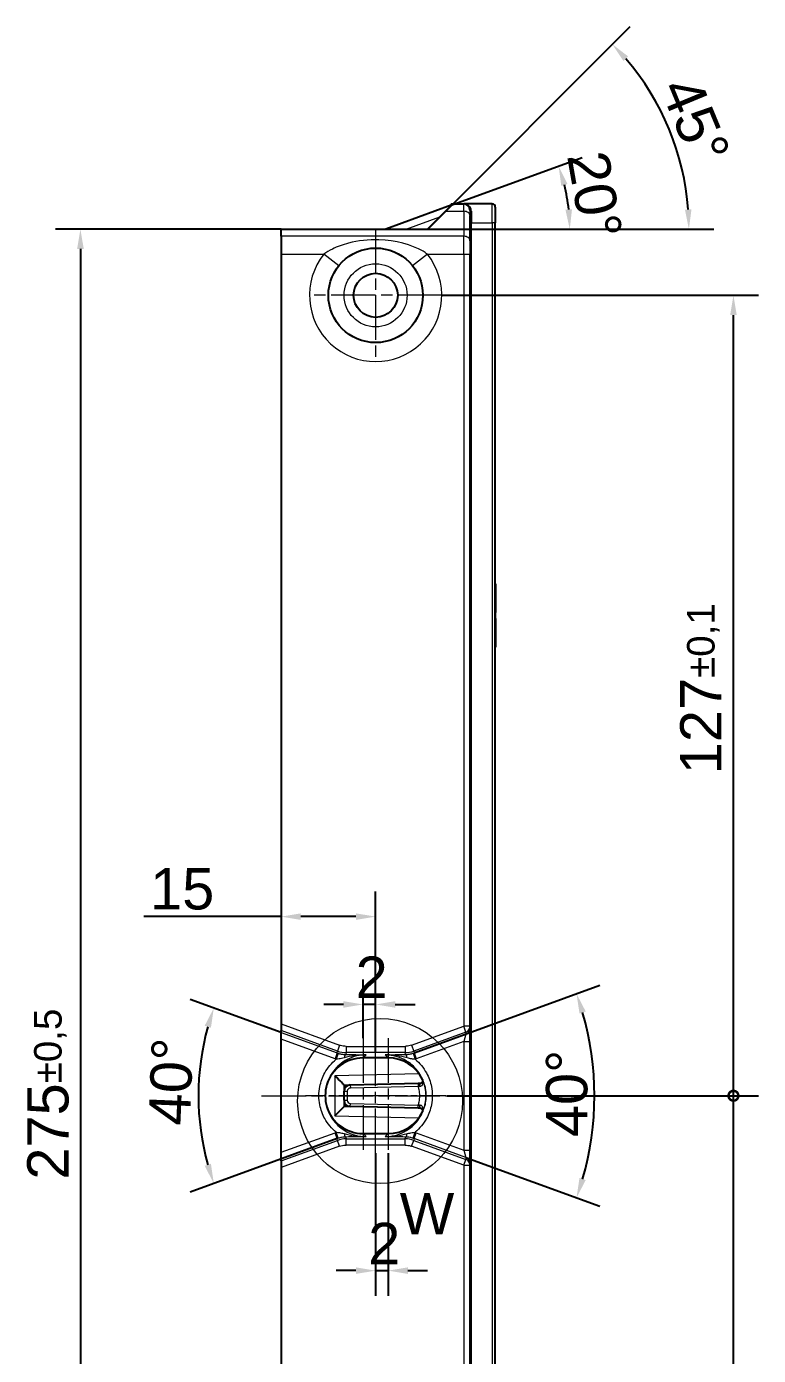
# Model space of a CAD drawing. Header units: millimetres. Extents: x 0 to 1486, y 0 to 1051.
# Drawn here: x 1188.8 to 1304.9, y 232.2 to 443.1 of the extents above; entities that cross this region are included whole.
import ezdxf

# ---------------------------------------------------------------- set-up
doc = ezdxf.new("R2010")
doc.units = ezdxf.units.MM
doc.header["$LTSCALE"] = 1.25
doc.linetypes.add('CHAIN', pattern=[0.3543, 0.2362, -0.0295, 0.0591, -0.0295])
for name, color, linetype, lineweight, true_color in [('Bemaßungen(DIN)', 7, 'Continuous', 5, 0x262659), ('Detailkreislinien(DIN)', 7, 'Continuous', 9, 0x262659), ('Mittellinie(DIN)', 7, 'CHAIN', 15, 0x262659), ('Mittelpunktmarkierung(DIN)', 7, 'Continuous', 9, 0x262659), ('Sichtbare Kanten(DIN)', 7, 'Continuous', 25, 0x262659), ('Sichtbare tangentiale Kanten(DIN)', 7, 'Continuous', 15, 0x1a1a3e)]:
    doc.layers.add(name, color=color, linetype=linetype, lineweight=lineweight, true_color=true_color)
doc.styles.add('Aktuell-DINGroßer Text', font='arial.ttf')
doc.dimstyles.new('STANDARD-DIN', dxfattribs={"dimscale": 1.25, "dimtxt": 5.25, "dimasz": 2.5, "dimexe": 3.175, "dimexo": 0, "dimgap": 0.8, "dimtad": 1, "dimrnd": 1e-08, "dimtxsty": 'Aktuell-DINGroßer Text', "dimcen": 0.09, "dimdle": 10, "dimclrd": 256, "dimclre": 256, "dimclrt": 256, "dimazin": 2, "dimtfac": 0.666667, "dimtmove": 0, "dimatfit": 3, "dimfxl": 1, "dimtolj": 1, "dimlwd": 25, "dimlwe": 25, "dimarcsym": 0})

# ---------------------------------------------------------------- blocks, each defined once
blk = doc.blocks.new('*D31')
at = {"layer": 'Bemaßungen(DIN)', "color": 250, "linetype": 'Continuous', "lineweight": 25, "true_color": 0x3f3f3f, "transparency": 16777216}
for p, q in [((1229.17, 283.48), (1214.75, 288.73)), ((1238.06, 266.65), (1214.75, 258.17))]:
    blk.add_line(p, q, dxfattribs=at)
blk.add_arc((1256.74, 273.45), 40.71, 164.399, 195.601, dxfattribs=at)
at = {"layer": 'Bemaßungen(DIN)', "color": 250, "linetype": 'Continuous', "true_color": 0x3f3f3f, "transparency": 16777216}
for points in [[(1217.03, 284.56), (1218.02, 284.24), (1218.48, 287.37)], [(1218.02, 262.66), (1217.03, 262.34), (1218.48, 259.52)]]:
    blk.add_solid(points, dxfattribs=at)
at = {"layer": 'Defpoints', "color": 0, "linetype": 'Continuous', "transparency": 16777216}
for p in [(1229.17, 283.48), (1256.74, 273.45), (1216.3, 268.72), (1238.06, 266.65)]:
    blk.add_point(p, dxfattribs=at)
at = {"layer": 'Bemaßungen(DIN)', "color": 179, "linetype": 'Continuous', "lineweight": 25, "true_color": 0x262659, "transparency": 16777216, "insert": (1208.09, 268.91), "char_height": 6.562, "attachment_point": 1, "rotation": 87.6035, "style": 'Aktuell-DINGroßer Text'}
blk.add_mtext('\\A1;40°', dxfattribs=at)
blk = doc.blocks.new('*D32')
at = {"layer": 'Bemaßungen(DIN)', "color": 250, "linetype": 'Continuous', "lineweight": 25, "true_color": 0x3f3f3f, "transparency": 16777216}
for p, q in [((1250.27, 280.25), (1279.78, 290.99)), ((1258.51, 263.65), (1279.78, 255.91))]:
    blk.add_line(p, q, dxfattribs=at)
blk.add_arc((1231.59, 273.45), 47.32, 343.7849, 16.2151, dxfattribs=at)
at = {"layer": 'Bemaßungen(DIN)', "color": 250, "linetype": 'Continuous', "true_color": 0x3f3f3f, "transparency": 16777216}
for points in [[(1276.53, 286.5), (1277.52, 286.82), (1276.06, 289.63)], [(1277.52, 260.07), (1276.53, 260.4), (1276.06, 257.27)]]:
    blk.add_solid(points, dxfattribs=at)
at = {"layer": 'Defpoints', "color": 0, "linetype": 'Continuous', "transparency": 16777216}
for p in [(1250.27, 280.25), (1231.59, 273.45), (1278.59, 267.96), (1258.51, 263.65)]:
    blk.add_point(p, dxfattribs=at)
at = {"layer": 'Bemaßungen(DIN)', "color": 179, "linetype": 'Continuous', "lineweight": 25, "true_color": 0x262659, "transparency": 16777216, "insert": (1271.21, 266.88), "char_height": 6.562, "attachment_point": 1, "rotation": 90, "style": 'Aktuell-DINGroßer Text'}
blk.add_mtext('\\A1;40°', dxfattribs=at)
blk = doc.blocks.new('_DotSmall')
at = {"color": 0, "linetype": 'ByBlock', "const_width": 0.5}
blk.add_lwpolyline([(-0.0625, 0, 1), (0.0625, 0, 1)], format="xyb", close=True, dxfattribs=at)
blk = doc.blocks.new('*D38')
at = {"layer": 'Bemaßungen(DIN)', "color": 250, "linetype": 'Continuous', "lineweight": 25, "true_color": 0x3f3f3f, "transparency": 16777216}
for p, q in [((1255.54, 273.45), (1304.94, 273.45)), ((1300.97, 149.57), (1300.97, 273.45)), ((1252.29, 146.45), (1304.94, 146.45))]:
    blk.add_line(p, q, dxfattribs=at)
at = {"layer": 'Bemaßungen(DIN)', "color": 250, "linetype": 'Continuous', "true_color": 0x3f3f3f, "transparency": 16777216}
blk.add_solid([(1300.45, 149.57), (1301.49, 149.57), (1300.97, 146.45)], dxfattribs=at)
at = {"layer": 'Defpoints', "color": 0, "linetype": 'Continuous', "transparency": 16777216}
for p in [(1255.54, 273.45), (1300.97, 273.45), (1252.29, 146.45)]:
    blk.add_point(p, dxfattribs=at)
at = {"layer": 'Bemaßungen(DIN)', "color": 250, "linetype": 'Continuous', "lineweight": 25, "true_color": 0x3f3f3f, "transparency": 16777216, "xscale": 3.125, "yscale": 3.125, "zscale": 3.125, "rotation": 90}
blk.add_blockref('_DotSmall', (1300.97, 273.45), dxfattribs=at)
at = {"layer": 'Bemaßungen(DIN)', "color": 179, "linetype": 'Continuous', "lineweight": 25, "true_color": 0x262659, "transparency": 16777216, "insert": (1292.51, 197.42), "char_height": 6.5625, "attachment_point": 1, "rotation": 90, "style": 'Aktuell-DINGroßer Text'}
blk.add_mtext('\\A1;127{\\H4.375;±0,1}', dxfattribs=at)
blk = doc.blocks.new('*D40')
at = {"layer": 'Bemaßungen(DIN)', "color": 250, "linetype": 'Continuous', "lineweight": 25, "true_color": 0x3f3f3f, "transparency": 16777216}
for p, q in [((1254.79, 400.45), (1304.94, 400.45)), ((1300.97, 273.45), (1300.97, 397.32)), ((1255.54, 273.45), (1304.94, 273.45))]:
    blk.add_line(p, q, dxfattribs=at)
at = {"layer": 'Bemaßungen(DIN)', "color": 250, "linetype": 'Continuous', "true_color": 0x3f3f3f, "transparency": 16777216}
blk.add_solid([(1300.45, 397.32), (1301.49, 397.32), (1300.97, 400.45)], dxfattribs=at)
at = {"layer": 'Defpoints', "color": 0, "linetype": 'Continuous', "transparency": 16777216}
for p in [(1254.79, 400.45), (1300.97, 400.45), (1255.54, 273.45)]:
    blk.add_point(p, dxfattribs=at)
at = {"layer": 'Bemaßungen(DIN)', "color": 250, "linetype": 'Continuous', "lineweight": 25, "true_color": 0x3f3f3f, "transparency": 16777216, "xscale": 3.125, "yscale": 3.125, "zscale": 3.125, "rotation": 270}
blk.add_blockref('_DotSmall', (1300.97, 273.45), dxfattribs=at)
at = {"layer": 'Bemaßungen(DIN)', "color": 179, "linetype": 'Continuous', "lineweight": 25, "true_color": 0x262659, "transparency": 16777216, "insert": (1292.51, 324.45), "char_height": 6.5625, "attachment_point": 1, "rotation": 90, "style": 'Aktuell-DINGroßer Text'}
blk.add_mtext('\\A1;127{\\H4.375;±0,1}', dxfattribs=at)
blk = doc.blocks.new('*D42')
at = {"layer": 'Bemaßungen(DIN)', "color": 250, "linetype": 'Continuous', "lineweight": 25, "true_color": 0x3f3f3f, "transparency": 16777216}
for p, q in [((1244.17, 281.29), (1244.17, 305.84)), ((1229.17, 301.87), (1207.36, 301.87)), ((1241.04, 301.87), (1232.29, 301.87))]:
    blk.add_line(p, q, dxfattribs=at)
at = {"layer": 'Bemaßungen(DIN)', "color": 250, "linetype": 'Continuous', "true_color": 0x3f3f3f, "transparency": 16777216}
for points in [[(1232.29, 302.39), (1232.29, 301.35), (1229.17, 301.87)], [(1241.04, 302.39), (1241.04, 301.35), (1244.17, 301.87)]]:
    blk.add_solid(points, dxfattribs=at)
at = {"layer": 'Defpoints', "color": 0, "linetype": 'Continuous', "transparency": 16777216}
for p in [(1229.17, 301.87), (1229.17, 297.06), (1244.17, 281.29)]:
    blk.add_point(p, dxfattribs=at)
at = {"layer": 'Bemaßungen(DIN)', "color": 179, "linetype": 'Continuous', "lineweight": 25, "true_color": 0x262659, "transparency": 16777216, "insert": (1208.36, 309.57), "char_height": 6.562, "attachment_point": 1, "style": 'Aktuell-DINGroßer Text'}
blk.add_mtext('\\A1;15', dxfattribs=at)
blk = doc.blocks.new('*D43')
at = {"layer": 'Bemaßungen(DIN)', "color": 250, "linetype": 'Continuous', "lineweight": 25, "true_color": 0x3f3f3f, "transparency": 16777216}
for p, q in [((1242.17, 282.57), (1242.17, 291.91)), ((1244.17, 280.29), (1244.17, 291.91)), ((1239.04, 287.94), (1235.92, 287.94)), ((1244.17, 287.94), (1242.17, 287.94)), ((1247.29, 287.94), (1250.42, 287.94))]:
    blk.add_line(p, q, dxfattribs=at)
at = {"layer": 'Bemaßungen(DIN)', "color": 250, "linetype": 'Continuous', "true_color": 0x3f3f3f, "transparency": 16777216}
for points in [[(1239.04, 288.46), (1239.04, 287.42), (1242.17, 287.94)], [(1247.29, 288.46), (1247.29, 287.42), (1244.17, 287.94)]]:
    blk.add_solid(points, dxfattribs=at)
at = {"layer": 'Defpoints', "color": 0, "linetype": 'Continuous', "transparency": 16777216}
for p in [(1242.17, 287.94), (1242.17, 282.57), (1244.17, 280.29)]:
    blk.add_point(p, dxfattribs=at)
at = {"layer": 'Bemaßungen(DIN)', "color": 179, "linetype": 'Continuous', "lineweight": 25, "true_color": 0x262659, "transparency": 16777216, "insert": (1240.99, 295.53), "char_height": 6.562, "attachment_point": 1, "style": 'Aktuell-DINGroßer Text'}
blk.add_mtext('\\A1;2', dxfattribs=at)
blk = doc.blocks.new('*D44')
at = {"layer": 'Bemaßungen(DIN)', "color": 250, "linetype": 'Continuous', "lineweight": 25, "true_color": 0x3f3f3f, "transparency": 16777216}
for p, q in [((1244.17, 264.32), (1244.17, 241.73)), ((1246.17, 264.32), (1246.17, 241.73)), ((1241.04, 245.7), (1237.92, 245.7)), ((1244.17, 245.7), (1246.17, 245.7)), ((1249.29, 245.7), (1252.42, 245.7))]:
    blk.add_line(p, q, dxfattribs=at)
at = {"layer": 'Bemaßungen(DIN)', "color": 250, "linetype": 'Continuous', "true_color": 0x3f3f3f, "transparency": 16777216}
for points in [[(1241.04, 246.22), (1241.04, 245.18), (1244.17, 245.7)], [(1249.29, 246.22), (1249.29, 245.18), (1246.17, 245.7)]]:
    blk.add_solid(points, dxfattribs=at)
at = {"layer": 'Defpoints', "color": 0, "linetype": 'Continuous', "transparency": 16777216}
for p in [(1244.17, 264.32), (1246.17, 264.32), (1246.17, 245.7)]:
    blk.add_point(p, dxfattribs=at)
at = {"layer": 'Bemaßungen(DIN)', "color": 179, "linetype": 'Continuous', "lineweight": 25, "true_color": 0x262659, "transparency": 16777216, "insert": (1242.99, 253.29), "char_height": 6.562, "attachment_point": 1, "style": 'Aktuell-DINGroßer Text'}
blk.add_mtext('\\A1;2', dxfattribs=at)
blk = doc.blocks.new('*D46')
at = {"layer": 'Bemaßungen(DIN)', "color": 250, "linetype": 'Continuous', "lineweight": 25, "true_color": 0x3f3f3f, "transparency": 16777216}
for p, q in [((1229.17, 410.95), (1193.34, 410.95)), ((1197.3, 407.82), (1197.3, 139.07)), ((1229.17, 135.95), (1193.34, 135.95))]:
    blk.add_line(p, q, dxfattribs=at)
at = {"layer": 'Bemaßungen(DIN)', "color": 250, "linetype": 'Continuous', "true_color": 0x3f3f3f, "transparency": 16777216}
for points in [[(1196.78, 407.82), (1197.83, 407.82), (1197.3, 410.95)], [(1196.78, 139.07), (1197.83, 139.07), (1197.3, 135.95)]]:
    blk.add_solid(points, dxfattribs=at)
at = {"layer": 'Defpoints', "color": 0, "linetype": 'Continuous', "transparency": 16777216}
for p in [(1229.17, 410.95), (1197.3, 135.95), (1229.17, 135.95)]:
    blk.add_point(p, dxfattribs=at)
at = {"layer": 'Bemaßungen(DIN)', "color": 179, "linetype": 'Continuous', "lineweight": 25, "true_color": 0x262659, "transparency": 16777216, "insert": (1188.85, 260.13), "char_height": 6.5625, "attachment_point": 1, "rotation": 90, "style": 'Aktuell-DINGroßer Text'}
blk.add_mtext('\\A1;275{\\H4.375;±0,5}', dxfattribs=at)
blk = doc.blocks.new('*D57')
at = {"layer": 'Bemaßungen(DIN)', "color": 250, "linetype": 'Continuous', "lineweight": 25, "true_color": 0x3f3f3f, "transparency": 16777216}
for p, q in [((1256.17, 414.74), (1276.95, 422.3)), ((1245.77, 410.95), (1278.96, 410.95))]:
    blk.add_line(p, q, dxfattribs=at)
blk.add_arc((1245.76, 410.95), 29.23, 6.1294, 13.8706, dxfattribs=at)
at = {"layer": 'Bemaßungen(DIN)', "color": 250, "linetype": 'Continuous', "true_color": 0x3f3f3f, "transparency": 16777216}
for points in [[(1273.64, 417.8), (1274.63, 418.11), (1273.22, 420.94)], [(1275.34, 414.1), (1274.3, 414.04), (1274.99, 410.95)]]:
    blk.add_solid(points, dxfattribs=at)
at = {"layer": 'Defpoints', "color": 0, "linetype": 'Continuous', "transparency": 16777216}
for p in [(1256.17, 414.74), (1274.79, 414.34), (1245.76, 410.95), (1245.77, 410.95)]:
    blk.add_point(p, dxfattribs=at)
at = {"layer": 'Bemaßungen(DIN)', "color": 179, "linetype": 'Continuous', "lineweight": 25, "true_color": 0x262659, "transparency": 16777216, "insert": (1281, 423.76), "char_height": 6.562, "attachment_point": 1, "rotation": 280, "style": 'Aktuell-DINGroßer Text'}
blk.add_mtext('\\A1;20°', dxfattribs=at)
blk = doc.blocks.new('*D58')
at = {"layer": 'Bemaßungen(DIN)', "color": 250, "linetype": 'Continuous', "lineweight": 25, "true_color": 0x3f3f3f, "transparency": 16777216}
for p, q in [((1252.43, 410.96), (1284.56, 443.09)), ((1252.43, 410.95), (1297.87, 410.95))]:
    blk.add_line(p, q, dxfattribs=at)
blk.add_arc((1252.42, 410.95), 41.49, 4.3168, 40.6832, dxfattribs=at)
at = {"layer": 'Bemaßungen(DIN)', "color": 250, "linetype": 'Continuous', "true_color": 0x3f3f3f, "transparency": 16777216}
for points in [[(1283.5, 437.64), (1284.26, 438.35), (1281.75, 440.28)], [(1294.31, 414.09), (1293.27, 414.05), (1293.9, 410.95)]]:
    blk.add_solid(points, dxfattribs=at)
at = {"layer": 'Defpoints', "color": 0, "linetype": 'Continuous', "transparency": 16777216}
for p in [(1292.49, 421.69), (1252.42, 410.95), (1252.43, 410.96), (1252.43, 410.95)]:
    blk.add_point(p, dxfattribs=at)
at = {"layer": 'Bemaßungen(DIN)', "color": 179, "linetype": 'Continuous', "lineweight": 25, "true_color": 0x262659, "transparency": 16777216, "insert": (1295.32, 435.83), "char_height": 6.562, "attachment_point": 1, "rotation": 292.5, "style": 'Aktuell-DINGroßer Text'}
blk.add_mtext('\\A1;45°', dxfattribs=at)
blk = doc.blocks.new('2DDetail3')
at = {"layer": 'Detailkreislinien(DIN)'}
blk.add_circle((995.9, 218.09), 10.47, dxfattribs=at)
at = {"layer": 'Detailkreislinien(DIN)', "insert": (998.4, 201.15), "char_height": 5.25, "attachment_point": 7, "style": 'Aktuell-DINGroßer Text'}
blk.add_mtext('W', dxfattribs=at)

msp = doc.modelspace()

# ---------------------------------------------------------------- linework, layer by layer
at = {"layer": 'Mittellinie(DIN)', "ltscale": 23.990969}
for p, q in [((1244.1666, 264.3239), (1244.1666, 282.5739)), ((1226.0416, 273.4489), (1255.5416, 273.4489))]:
    msp.add_line(p, q, dxfattribs=at)
at = {"layer": 'Mittelpunktmarkierung(DIN)', "linetype": 'CHAIN', "ltscale": 23.990969}
for p, q in [((1244.1666, 411.0739), (1244.1666, 389.8239)), ((1254.7916, 400.4489), (1233.5416, 400.4489)), ((1242.1666, 282.5739), (1242.1666, 264.3239)), ((1246.1666, 282.5739), (1246.1666, 264.3239))]:
    msp.add_line(p, q, dxfattribs=at)
at = {"layer": 'Mittelpunktmarkierung(DIN)', "linetype": 'CHAIN', "ltscale": 13.667751}
for p, q in [((1248.4166, 273.4489), (1233.0416, 273.4489)), ((1255.2916, 273.4489), (1239.9166, 273.4489))]:
    msp.add_line(p, q, dxfattribs=at)
at = {"layer": 'Sichtbare Kanten(DIN)'}
for p, q in [((1256.1666, 414.736), (1245.7614, 410.9489)), ((1252.4166, 410.9489), (1255.245, 413.7773)), ((1256.1666, 414.6989), (1255.245, 413.7773)), ((1256.1666, 414.9489), (1258.1666, 414.9489)), ((1256.1666, 414.9489), (1256.1666, 414.6989)), ((1262.6666, 414.9489), (1258.1666, 414.9489)), ((1259.1666, 413.9489), (1259.1666, 413.0702)), ((1263.1666, 414.4489), (1263.1666, 411.9489)), ((1259.1666, 409.1133), (1259.1666, 413.0702)), ((1263.1666, 134.9489), (1263.1666, 411.9489)), ((1229.1666, 410.9489), (1252.4166, 410.9489)), ((1229.1666, 409.8204), (1229.1666, 410.9489)), ((1229.1666, 409.8204), (1229.1666, 406.992)), ((1259.1666, 409.1133), (1259.1666, 406.992)), ((1229.1666, 406.992), (1229.1666, 284.8481)), ((1259.1666, 284.4842), (1259.1666, 406.992)), ((1263.1666, 354.6489), (1263.1716, 354.6489)), ((1263.1716, 354.6489), (1263.1716, 350.1388)), ((1263.1716, 350.1388), (1263.1666, 350.1388)), ((1263.1716, 350.1489), (1263.1766, 350.1489)), ((1263.1766, 349.1489), (1263.1766, 350.1489)), ((1263.1666, 349.159), (1263.1716, 349.159)), ((1263.1716, 349.159), (1263.1716, 344.6489)), ((1263.1716, 349.1489), (1263.1766, 349.1489)), ((1263.1666, 344.6489), (1263.1716, 344.6489)), ((1229.1666, 284.8481), (1229.1666, 283.7846)), ((1229.1666, 283.4847), (1229.1666, 283.7846)), ((1229.1666, 282.4212), (1229.1666, 283.4847)), ((1259.1666, 284.1843), (1259.1666, 284.4842)), ((1259.1666, 282.0572), (1259.1666, 284.1843)), ((1229.1666, 264.4765), (1229.1666, 282.4212)), ((1259.1666, 264.8405), (1259.1666, 282.0572)), ((1246.1666, 279.4489), (1242.1666, 279.4489)), ((1239.1666, 275.1466), (1240.1421, 275.1705)), ((1239.1666, 275.1471), (1239.1666, 275.1466)), ((1239.1666, 275.1466), (1239.1666, 274.1708)), ((1239.1666, 272.727), (1239.1666, 274.1708)), ((1240.1421, 275.1705), (1250.9302, 275.4341)), ((1250.9302, 275.4341), (1251.2394, 275.4417)), ((1239.1666, 272.727), (1239.1666, 271.7511)), ((1239.1666, 271.7511), (1239.1666, 271.7506)), ((1240.1421, 271.7273), (1239.1666, 271.7511)), ((1250.9302, 271.4636), (1240.1421, 271.7273)), ((1251.2394, 271.456), (1250.9302, 271.4636)), ((1242.1666, 267.4489), (1246.1666, 267.4489)), ((1229.1666, 263.413), (1229.1666, 264.4765)), ((1259.1666, 262.7134), (1259.1666, 264.8405)), ((1229.1666, 263.1131), (1229.1666, 263.413)), ((1229.1666, 263.1131), (1229.1666, 262.0496)), ((1229.1666, 262.0496), (1229.1666, 139.9057)), ((1259.1666, 262.4135), (1259.1666, 262.7134)), ((1259.1666, 139.9057), (1259.1666, 262.4135))]:
    msp.add_line(p, q, dxfattribs=at)
for radius in [7.5, 3.5]:
    msp.add_circle((1244.1666, 400.4489), radius, dxfattribs=at)
for centre, radius, start, end in [((1258.1666, 413.9489), 1, 0, 90), ((1262.6666, 414.4489), 0.5, 0, 90), ((1242.1666, 273.4489), 6, 90, 162.765892), ((1246.1666, 273.4489), 6, 25.29422, 90), ((1242.1666, 273.4489), 6, 162.765892, 197.234108), ((1240.1666, 274.1708), 1, 91.4, 180), ((1240.1666, 272.727), 1, 180, 268.6), ((1242.1666, 273.4489), 6, 197.234108, 270), ((1246.1666, 273.4489), 6, 270, 334.70578)]:
    msp.add_arc(centre, radius, start, end, dxfattribs=at)
for centre, major_axis, start_param, end_param in [((1237.6666, 276.6104), (-1.4999, 1.4637), 3.15436284, 4.69897923), ((1237.6666, 270.2873), (1.4999, 1.4637), 4.72579873, 6.27041512)]:
    msp.add_ellipse(centre, major_axis=major_axis, ratio=0.01308681, start_param=start_param, end_param=end_param, dxfattribs=at)
for points, knots in [([(1251.2394, 275.4417), (1251.2656, 275.4423), (1251.2914, 275.4455), (1251.3557, 275.4598), (1251.3926, 275.4743), (1251.4678, 275.5165), (1251.5034, 275.5466), (1251.5439, 275.5934), (1251.5548, 275.6078), (1251.5641, 275.6221)], [-0.229242029, -0.229242029, -0.229242029, -0.229242029, -0.211233889, -0.211233889, -0.182420864, -0.182420864, -0.144963932, -0.144963932, -0.129209049, -0.129209049, -0.129209049, -0.129209049]), ([(1251.5913, 276.0125), (1251.6196, 275.9526), (1251.6327, 275.8855), (1251.6254, 275.7532), (1251.6049, 275.6881), (1251.5683, 275.6286), (1251.5664, 275.6256), (1251.5644, 275.6226)], [0, 0, 0, 0, 0.49695745, 0.49695745, 0.99391491, 0.99391491, 1.02081466, 1.02081466, 1.02081466, 1.02081466]), ([(1251.5644, 271.2752), (1251.5644, 271.2752), (1251.5644, 271.2752), (1251.5644, 271.2752), (1251.5429, 271.308), (1251.5157, 271.3391), (1251.4576, 271.3864), (1251.4297, 271.4042), (1251.3696, 271.4323), (1251.3377, 271.4428), (1251.2831, 271.4532), (1251.2614, 271.4555), (1251.2394, 271.456)], [-0.100032044, -0.100032044, -0.100032044, -0.100032044, -0.100031662, -0.100031662, -0.100031662, -0.064956345, -0.064956345, -0.039267689, -0.039267689, -0.015102957, -0.015102957, 0, 0, 0, 0]), ([(1251.5644, 271.2752), (1251.5664, 271.2722), (1251.5683, 271.2691), (1251.6049, 271.2097), (1251.6254, 271.1445), (1251.6327, 271.0122), (1251.6196, 270.9452), (1251.5913, 270.8853)], [0.96701516, 0.96701516, 0.96701516, 0.96701516, 0.99391491, 0.99391491, 1.49087236, 1.49087236, 1.98782982, 1.98782982, 1.98782982, 1.98782982])]:
    msp.add_open_spline(points, degree=3, knots=knots, dxfattribs=at)
at = {"layer": 'Sichtbare tangentiale Kanten(DIN)'}
for p, q in [((1255.245, 413.7773), (1258.1666, 413.7773)), ((1258.1666, 413.7773), (1258.1666, 414.9489)), ((1258.1666, 413.7773), (1258.1666, 409.8204)), ((1259.3666, 413.8239), (1259.3666, 411.9489)), ((1262.6666, 411.9489), (1262.6666, 414.9489)), ((1249.012, 410.9489), (1254.3648, 412.8971)), ((1259.1666, 411.9489), (1259.3666, 411.9489)), ((1259.3666, 411.9489), (1262.6666, 411.9489)), ((1259.3666, 134.9489), (1259.3666, 411.9489)), ((1262.6666, 411.9489), (1262.6666, 134.9489)), ((1263.1666, 411.9489), (1262.6666, 411.9489)), ((1258.1666, 409.8204), (1229.1666, 409.8204)), ((1258.1666, 406.992), (1258.1666, 409.8204)), ((1229.1666, 406.992), (1235.9545, 406.992)), ((1238.3008, 405.1225), (1235.9545, 406.992)), ((1252.3786, 406.992), (1250.0323, 405.1225)), ((1252.3786, 406.992), (1258.1666, 406.992)), ((1258.1666, 406.992), (1259.1666, 406.992)), ((1258.1666, 406.992), (1258.1666, 284.4842)), ((1229.1666, 284.8481), (1238.4524, 281.4684)), ((1238.1106, 280.5293), (1229.1666, 283.7846)), ((1229.1666, 283.4847), (1238.0609, 280.2475)), ((1249.8807, 281.4684), (1258.1666, 284.4842)), ((1258.5084, 283.5451), (1250.2226, 280.5293)), ((1250.2722, 280.2475), (1258.5084, 283.2452)), ((1259.1666, 284.4842), (1258.1666, 284.4842)), ((1258.5084, 283.5451), (1258.1666, 284.4842)), ((1258.5084, 283.2452), (1258.1666, 282.0572)), ((1258.5084, 283.5451), (1258.5084, 283.2452)), ((1237.7191, 279.3083), (1229.1666, 282.4212)), ((1238.0609, 280.2475), (1238.1106, 280.5293)), ((1238.4524, 281.4684), (1238.1106, 280.5293)), ((1239.4778, 281.2876), (1248.8553, 281.2876)), ((1239.4778, 281.2876), (1239.4778, 280.2882)), ((1248.8553, 281.2876), (1248.8553, 280.2882)), ((1249.8807, 281.4684), (1250.2226, 280.5293)), ((1250.2226, 280.5293), (1250.2722, 280.2475)), ((1258.1666, 282.0572), (1250.6141, 279.3083)), ((1258.1666, 282.0572), (1258.1666, 264.8405)), ((1258.1666, 282.0572), (1259.1666, 282.0572)), ((1238.0609, 280.2475), (1237.7191, 279.3083)), ((1238.2142, 280.1952), (1237.9107, 279.243)), ((1239.4778, 280.2882), (1239.4262, 279.9955)), ((1248.8553, 280.2882), (1239.4778, 280.2882)), ((1242.6567, 279.939), (1242.1666, 279.4489)), ((1246.1666, 279.4489), (1245.6765, 279.939)), ((1248.9069, 279.9956), (1248.8553, 280.2882)), ((1250.1184, 280.195), (1250.4217, 279.2427)), ((1250.2722, 280.2475), (1250.6141, 279.3083)), ((1251.0488, 276.9365), (1237.7058, 276.6104)), ((1237.7058, 276.6104), (1237.7058, 270.2873)), ((1239.1666, 274.1708), (1239.6666, 274.1708)), ((1239.6666, 274.1708), (1239.6666, 272.727)), ((1240.1421, 275.1705), (1240.1543, 274.6706)), ((1250.9424, 274.9343), (1240.1543, 274.6706)), ((1250.9302, 275.4341), (1250.9424, 274.9343)), ((1239.1666, 272.727), (1239.6666, 272.727)), ((1240.1421, 271.7273), (1240.1543, 272.2271)), ((1240.1543, 272.2271), (1250.9424, 271.9635)), ((1237.7058, 270.2873), (1251.0488, 269.9612)), ((1250.9302, 271.4636), (1250.9424, 271.9635)), ((1229.1666, 264.4765), (1237.7191, 267.5894)), ((1238.0609, 266.6503), (1229.1666, 263.413)), ((1229.1666, 263.1131), (1238.1106, 266.3685)), ((1238.0609, 266.6503), (1237.7191, 267.5894)), ((1238.2142, 266.7026), (1237.9107, 267.6548)), ((1238.1106, 266.3685), (1238.0609, 266.6503)), ((1238.4524, 265.4293), (1238.1106, 266.3685)), ((1239.4262, 266.9022), (1239.4778, 266.6095)), ((1239.4778, 265.6102), (1239.4778, 266.6095)), ((1239.4778, 266.6095), (1248.8553, 266.6095)), ((1242.1666, 267.4489), (1242.6567, 266.9588)), ((1246.1666, 267.4489), (1245.6765, 266.9588)), ((1248.8553, 266.6095), (1248.9069, 266.9022)), ((1248.8553, 265.6102), (1248.8553, 266.6095)), ((1249.8807, 265.4293), (1250.2226, 266.3685)), ((1250.1184, 266.7028), (1250.4217, 267.655)), ((1250.2722, 266.6503), (1250.2226, 266.3685)), ((1250.2226, 266.3685), (1258.5084, 263.3527)), ((1250.2722, 266.6503), (1250.6141, 267.5894)), ((1258.5084, 263.6526), (1250.2722, 266.6503)), ((1250.6141, 267.5894), (1258.1666, 264.8405)), ((1238.4524, 265.4293), (1229.1666, 262.0496)), ((1248.8553, 265.6102), (1239.4778, 265.6102)), ((1258.1666, 262.4135), (1249.8807, 265.4293)), ((1258.1666, 264.8405), (1259.1666, 264.8405)), ((1258.1666, 264.8405), (1258.5084, 263.6526)), ((1258.5084, 263.6526), (1258.5084, 263.3527)), ((1258.1666, 262.4135), (1258.5084, 263.3527)), ((1258.1666, 262.4135), (1258.1666, 139.9057)), ((1258.1666, 262.4135), (1259.1666, 262.4135))]:
    msp.add_line(p, q, dxfattribs=at)
msp.add_circle((1244.1666, 400.4489), 5, dxfattribs=at)
for centre, radius, start, end in [((1244.1666, 400.4489), 10.5, 141.452976, 38.547024), ((1240.1666, 274.1708), 0.5, 91.4, 180), ((1240.1666, 272.727), 0.5, 180, 268.6)]:
    msp.add_arc(centre, radius, start, end, dxfattribs=at)
for centre, major_axis, ratio, start_param, end_param in [((1258.1666, 413.0702), (1, 0), 0.70710678, 0, 1.57079633), ((1259.3666, 413.9489), (-0.2, 0), 0.625, 0, 1.57079633), ((1258.1666, 409.1133), (1, 0), 0.70710678, 0, 1.57079633), ((1258.1666, 284.4842), (1, 0), 0.99931021, 5.06123312, 6.28318531), ((1258.1666, 284.1843), (1, 0), 0.99931021, 5.06123312, 6.28318531), ((1239.4785, 284.2894), (-0.6948, -3.9405), 0.99968576, 6.10875979, 6.45761082), ((1248.8547, 284.2894), (0.6948, -3.9405), 0.99968576, 6.10875979, 6.45761082), ((1239.4292, 284.01), (-0.8688, -4.9271), 0.9993719, 6.10875979, 6.14924874), ((1239.4292, 284.01), (-0.6952, -3.9429), 0.99905825, 6.10875979, 6.14924874), ((1239.4262, 278.9961), (0.0113, 0.9999), 0.30903758, 0.036704, 1.09349298), ((1248.9069, 278.9962), (-0.0113, 0.9999), 0.30869269, 5.18933497, 6.24648563), ((1248.9039, 284.01), (0.6952, -3.9429), 0.99905825, 0.13377792, 0.17442551), ((1248.9039, 284.01), (0.8688, -4.9271), 0.9993719, 0.13377792, 0.17442551), ((1251.2517, 274.9418), (-0.0122, 0.4999), 0.19249261, 0, 1.62181787), ((1251.9828, 275.3488), (-0.4177, 0.2748), 0.65686063, 0.00395204, 1.08634946), ((1251.2517, 271.9559), (-0.0122, -0.4999), 0.19249261, 4.66136744, 6.28318531), ((1251.9828, 271.5489), (-0.4177, -0.2748), 0.65686063, 5.19683585, 6.27923327), ((1239.4292, 262.8877), (-0.8688, 4.9271), 0.9993719, 0.13393657, 0.17442551), ((1239.4292, 262.8877), (-0.6952, 3.9429), 0.99905825, 0.13393657, 0.17442551), ((1239.4785, 262.6083), (-0.6948, 3.9405), 0.99968576, 6.10875979, 6.45761082), ((1239.4262, 267.9016), (0.0113, -0.9999), 0.30903758, 5.18969233, 6.24648131), ((1248.8547, 262.6083), (0.6948, 3.9405), 0.99968576, 6.10875979, 6.45761082), ((1248.9069, 267.9016), (-0.0113, -0.9999), 0.30869269, 0.03669968, 1.09385034), ((1248.9039, 262.8877), (0.6952, 3.9429), 0.99905825, 6.10875979, 6.14940739), ((1248.9039, 262.8877), (0.8688, 4.9271), 0.9993719, 6.10875979, 6.14940739), ((1258.1666, 262.7134), (1, 0), 0.99931021, 0, 1.22195219), ((1258.1666, 262.4135), (1, 0), 0.99931021, 0, 1.22195219)]:
    msp.add_ellipse(centre, major_axis=major_axis, ratio=ratio, start_param=start_param, end_param=end_param, dxfattribs=at)
for points, knots in [([(1259.3666, 413.8239), (1259.3666, 413.9409), (1259.3471, 414.0515), (1259.2622, 414.3124), (1259.178, 414.4463), (1258.9482, 414.6975), (1258.7941, 414.7972), (1258.4806, 414.9202), (1258.3227, 414.9489), (1258.1666, 414.9489)], [-0.312131959, -0.312131959, -0.312131959, -0.312131959, -0.264158603, -0.264158603, -0.187401234, -0.187401234, -0.088918247, -0.088918247, 0.000766415, 0.000766415, 0.000766415, 0.000766415]), ([(1252.3786, 406.992), (1252.1623, 407.1471), (1251.932, 407.2964), (1249.8503, 408.5184), (1247.341, 409.1701), (1243.0316, 409.2928), (1241.3654, 409.1106), (1238.9407, 408.4898), (1238.078, 408.1769), (1236.8079, 407.549), (1236.3565, 407.2803), (1235.9545, 406.992)], [-1.89518461, -1.89518461, -1.89518461, -1.89518461, -1.79106717, -1.79106717, -0.99847738, -0.99847738, -0.50310876, -0.50310876, -0.19350337, -0.19350337, 0, 0, 0, 0]), ([(1239.4778, 281.2876), (1239.178, 281.2876), (1238.8782, 281.3329), (1238.5449, 281.436), (1238.4985, 281.4516), (1238.4524, 281.4684)], [-0.174425513, -0.174425513, -0.174425513, -0.174425513, 0.125397412, 0.125397412, 0.174425513, 0.174425513, 0.174425513, 0.174425513]), ([(1249.8807, 281.4684), (1249.599, 281.3658), (1249.3018, 281.3059), (1248.9534, 281.2888), (1248.9043, 281.2876), (1248.8553, 281.2876)], [-0.174425513, -0.174425513, -0.174425513, -0.174425513, 0.125397412, 0.125397412, 0.174425513, 0.174425513, 0.174425513, 0.174425513]), ([(1237.9107, 267.6548), (1237.1798, 268.2533), (1236.5637, 268.9916), (1235.7287, 270.498), (1235.4585, 271.2371), (1235.214, 272.4769), (1235.1666, 272.9629), (1235.1666, 273.4489), (1235.1666, 273.9348), (1235.214, 274.4208), (1235.4585, 275.6606), (1235.7287, 276.3998), (1236.5637, 277.9061), (1237.1798, 278.6444), (1237.9107, 279.243)], [0.61767427, 0.61767427, 0.61767427, 0.61767427, 0.9010749, 0.9010749, 1.13434651, 1.13434651, 1.28014127, 1.28014127, 1.28014127, 1.42593602, 1.42593602, 1.65920763, 1.65920763, 1.94260826, 1.94260826, 1.94260826, 1.94260826]), ([(1242.6567, 279.939), (1242.2805, 279.9389), (1241.9043, 279.9061), (1240.4984, 279.6589), (1239.5092, 279.2208), (1237.9866, 278.0397), (1237.405, 277.3611), (1236.6536, 276.0057), (1236.4195, 275.3653), (1236.2077, 274.2911), (1236.1666, 273.87), (1236.1666, 273.4489), (1236.1666, 273.0278), (1236.2077, 272.6067), (1236.4195, 271.5324), (1236.6536, 270.892), (1237.405, 269.5366), (1237.9866, 268.858), (1239.5092, 267.6769), (1240.4984, 267.2388), (1241.9043, 266.9917), (1242.2805, 266.9588), (1242.6567, 266.9588)], [-2.45658153, -2.45658153, -2.45658153, -2.45658153, -2.32634343, -2.32634343, -1.96246072, -1.96246072, -1.65920763, -1.65920763, -1.42593602, -1.42593602, -1.28014127, -1.28014127, -1.28014127, -1.13434651, -1.13434651, -0.9010749, -0.9010749, -0.59782181, -0.59782181, -0.23393911, -0.23393911, -0.103701, -0.103701, -0.103701, -0.103701]), ([(1239.157, 279.4586), (1238.8767, 279.3846), (1238.6156, 279.3254), (1238.2096, 279.2627), (1238.0553, 279.2473), (1237.9107, 279.243)], [0, 0, 0, 0, 0.094765941, 0.094765941, 0.157900257, 0.157900257, 0.157900257, 0.157900257]), ([(1238.2142, 280.1952), (1238.3746, 280.144), (1238.5377, 280.1024), (1238.944, 280.0237), (1239.186, 279.9989), (1239.4262, 279.9955)], [-0.157900257, -0.157900257, -0.157900257, -0.157900257, -0.094765941, -0.094765941, 0, 0, 0, 0]), ([(1242.6567, 279.939), (1242.0318, 279.9445), (1241.4076, 279.8961), (1240.2336, 279.7199), (1239.6796, 279.5966), (1239.157, 279.4586)], [-0.362003487, -0.362003487, -0.362003487, -0.362003487, -0.176767704, -0.176767704, 0, 0, 0, 0]), ([(1239.4262, 279.9955), (1239.9866, 279.9892), (1240.527, 279.9806), (1241.5971, 279.9612), (1242.128, 279.9501), (1242.6567, 279.939)], [0, 0, 0, 0, 0.176767704, 0.176767704, 0.362003487, 0.362003487, 0.362003487, 0.362003487]), ([(1245.6765, 279.939), (1245.8051, 279.9419), (1245.938, 279.9446), (1246.2014, 279.95), (1246.3335, 279.9527), (1246.7232, 279.9606), (1246.9824, 279.9657), (1247.78, 279.9802), (1248.333, 279.989), (1248.9069, 279.9956)], [-0.001115871, -0.001115871, -0.001115871, -0.001115871, 0.044872271, 0.044872271, 0.090860432, 0.090860432, 0.179913344, 0.179913344, 0.360942577, 0.360942577, 0.360942577, 0.360942577]), ([(1249.1759, 279.4583), (1248.6406, 279.5996), (1248.0724, 279.7255), (1247.1951, 279.8542), (1246.9006, 279.8873), (1246.4498, 279.9202), (1246.2955, 279.9284), (1245.9862, 279.9384), (1245.8321, 279.9404), (1245.6765, 279.939)], [-0.360942577, -0.360942577, -0.360942577, -0.360942577, -0.179913344, -0.179913344, -0.090860432, -0.090860432, -0.044872271, -0.044872271, 0.001115871, 0.001115871, 0.001115871, 0.001115871]), ([(1245.6765, 266.9588), (1245.8217, 266.9588), (1245.9713, 266.964), (1246.2661, 266.9844), (1246.4132, 266.9996), (1246.6622, 267.0339), (1246.7644, 267.0505), (1247.8993, 267.2627), (1248.8834, 267.7108), (1250.3873, 268.9022), (1250.9578, 269.5792), (1251.6935, 270.9271), (1251.9221, 271.5628), (1252.1279, 272.6281), (1252.1674, 273.0454), (1252.1665, 273.4627), (1252.1657, 273.8798), (1252.1244, 274.2969), (1251.9142, 275.361), (1251.683, 275.9955), (1250.942, 277.34), (1250.3689, 278.0145), (1248.8605, 279.1997), (1247.8745, 279.6438), (1246.7409, 279.8511), (1246.6407, 279.867), (1246.3969, 279.8999), (1246.2531, 279.9145), (1245.9647, 279.9339), (1245.8185, 279.9389), (1245.6765, 279.939)], [-2.35277973, -2.35277973, -2.35277973, -2.35277973, -2.30164246, -2.30164246, -2.25050519, -2.25050519, -2.21465859, -2.21465859, -1.85093652, -1.85093652, -1.55042859, -1.55042859, -1.31926864, -1.31926864, -1.17479367, -1.17479367, -1.17479367, -1.03036189, -1.03036189, -0.79927105, -0.79927105, -0.49885295, -0.49885295, -0.13513091, -0.13513091, -0.1000076, -0.1000076, -0.0500038, -0.0500038, 0, 0, 0, 0]), ([(1248.9069, 279.9956), (1249.1238, 279.9986), (1249.342, 280.0191), (1249.7478, 280.0905), (1249.9348, 280.1365), (1250.1184, 280.195)], [0, 0, 0, 0, 0.085569422, 0.085569422, 0.157810463, 0.157810463, 0.157810463, 0.157810463]), ([(1250.4217, 279.2427), (1250.2562, 279.2477), (1250.078, 279.2672), (1249.6664, 279.3367), (1249.429, 279.3915), (1249.1759, 279.4583)], [-0.157810463, -0.157810463, -0.157810463, -0.157810463, -0.085569422, -0.085569422, 0, 0, 0, 0]), ([(1250.4217, 279.2427), (1251.1578, 278.6401), (1251.7774, 277.8959), (1252.6084, 276.3881), (1252.8753, 275.6557), (1253.1179, 274.4276), (1253.1655, 273.9463), (1253.1665, 273.4648), (1253.1676, 272.9832), (1253.122, 272.5015), (1252.8844, 271.2721), (1252.6206, 270.5384), (1251.7908, 269.018), (1251.1657, 268.2641), (1250.4217, 267.655)], [0.51389897, 0.51389897, 0.51389897, 0.51389897, 0.79927105, 0.79927105, 1.03036189, 1.03036189, 1.17479367, 1.17479367, 1.17479367, 1.31926864, 1.31926864, 1.55042859, 1.55042859, 1.83888074, 1.83888074, 1.83888074, 1.83888074]), ([(1251.1562, 274.914), (1251.1211, 274.9171), (1251.0857, 274.9203), (1251.0143, 274.9271), (1250.9784, 274.9306), (1250.9424, 274.9343)], [0, 0, 0, 0, 0.0155618801, 0.0155618801, 0.0311237601, 0.0311237601, 0.0311237601, 0.0311237601]), ([(1250.9424, 271.9635), (1250.9952, 272.1343), (1251.0388, 272.3079), (1251.1352, 272.8012), (1251.1666, 273.125), (1251.1666, 273.4489), (1251.1666, 273.7727), (1251.1352, 274.0965), (1251.0388, 274.5898), (1250.9952, 274.7634), (1250.9424, 274.9343)], [0.639926168, 0.639926168, 0.639926168, 0.639926168, 0.693556996, 0.693556996, 0.790702617, 0.790702617, 0.790702617, 0.887848237, 0.887848237, 0.941479065, 0.941479065, 0.941479065, 0.941479065]), ([(1251.6285, 275.234), (1251.6163, 275.2053), (1251.6021, 275.1775), (1251.5472, 275.0879), (1251.4972, 275.0312), (1251.388, 274.9556), (1251.3335, 274.9313), (1251.2362, 274.9125), (1251.1968, 274.9104), (1251.1562, 274.914)], [0.129203764, 0.129203764, 0.129203764, 0.129203764, 0.144963932, 0.144963932, 0.182420864, 0.182420864, 0.211233889, 0.211233889, 0.229242029, 0.229242029, 0.229242029, 0.229242029]), ([(1251.5644, 275.6226), (1251.5913, 275.6631), (1251.6096, 275.7066), (1251.6371, 275.8196), (1251.6348, 275.889), (1251.6112, 275.9732), (1251.604, 275.9927), (1251.5954, 276.0115)], [0, 0, 0, 0, 0.043453282, 0.043453282, 0.112978532, 0.112978532, 0.134805661, 0.134805661, 0.134805661, 0.134805661]), ([(1251.5913, 276.0125), (1251.5917, 276.0124), (1251.592, 276.0123), (1251.5927, 276.0121), (1251.593, 276.0121), (1251.5934, 276.012), (1251.5941, 276.0118), (1251.5947, 276.0117), (1251.5954, 276.0115)], [0, 0, 0, 0, 0.0250996274, 0.0250996274, 0.0501992549, 0.0501992549, 0.0501992549, 0.0996719335, 0.0996719335, 0.0996719335, 0.0996719335]), ([(1251.5954, 276.0115), (1251.6135, 275.9725), (1251.6295, 275.9323), (1251.6859, 275.7601), (1251.704, 275.621), (1251.6832, 275.3976), (1251.6629, 275.3124), (1251.6285, 275.234)], [-0.134805661, -0.134805661, -0.134805661, -0.134805661, -0.112978532, -0.112978532, -0.043453282, -0.043453282, 0, 0, 0, 0]), ([(1251.823, 275.4559), (1251.9207, 275.1788), (1251.9982, 274.8945), (1252.129, 274.2251), (1252.1666, 273.837), (1252.1666, 273.4489), (1252.1666, 273.0607), (1252.129, 272.6726), (1251.9982, 272.0032), (1251.9207, 271.7189), (1251.823, 271.4418)], [-0.961393127, -0.961393127, -0.961393127, -0.961393127, -0.887848237, -0.887848237, -0.790702617, -0.790702617, -0.790702617, -0.693556996, -0.693556996, -0.620012107, -0.620012107, -0.620012107, -0.620012107]), ([(1251.1562, 271.9837), (1251.1902, 271.9868), (1251.2235, 271.9857), (1251.3064, 271.9736), (1251.3539, 271.9568), (1251.4422, 271.9082), (1251.4824, 271.8756), (1251.5642, 271.7872), (1251.6011, 271.7275), (1251.6287, 271.6639), (1251.6287, 271.6639), (1251.6287, 271.6639), (1251.6285, 271.6637)], [0, 0, 0, 0, 0.015102957, 0.015102957, 0.039267689, 0.039267689, 0.064956345, 0.064956345, 0.100031662, 0.100031662, 0.100031662, 0.10003733, 0.10003733, 0.10003733, 0.10003733]), ([(1250.9424, 271.9635), (1250.9784, 271.9671), (1251.0143, 271.9706), (1251.0857, 271.9774), (1251.1211, 271.9806), (1251.1562, 271.9837)], [-0.0311237601, -0.0311237601, -0.0311237601, -0.0311237601, -0.0155618801, -0.0155618801, 0, 0, 0, 0]), ([(1251.5954, 270.8862), (1251.618, 270.9355), (1251.6307, 270.9903), (1251.6322, 271.0933), (1251.6249, 271.1412), (1251.5972, 271.2182), (1251.5828, 271.2474), (1251.5644, 271.2752)], [-0.000705202, -0.000705202, -0.000705202, -0.000705202, 0.056645251, 0.056645251, 0.104309994, 0.104309994, 0.134100459, 0.134100459, 0.134100459, 0.134100459]), ([(1251.5954, 270.8862), (1251.5947, 270.8861), (1251.5941, 270.8859), (1251.5934, 270.8857), (1251.593, 270.8857), (1251.5927, 270.8856), (1251.592, 270.8854), (1251.5917, 270.8853), (1251.5913, 270.8853)], [1.3038060423, 1.3038060423, 1.3038060423, 1.3038060423, 1.3532787209, 1.3532787209, 1.3532787209, 1.3783783484, 1.3783783484, 1.4034779758, 1.4034779758, 1.4034779758, 1.4034779758]), ([(1251.6285, 271.6637), (1251.6522, 271.6101), (1251.6691, 271.5531), (1251.6974, 271.4018), (1251.6994, 271.3066), (1251.6753, 271.0999), (1251.6431, 270.9886), (1251.5954, 270.8862)], [-0.134100459, -0.134100459, -0.134100459, -0.134100459, -0.104309994, -0.104309994, -0.056645251, -0.056645251, 0.000705202, 0.000705202, 0.000705202, 0.000705202]), ([(1237.9107, 267.6548), (1238.0759, 267.6498), (1238.2539, 267.6304), (1238.6656, 267.561), (1238.9034, 267.5061), (1239.157, 267.4391)], [-0.157900256, -0.157900256, -0.157900256, -0.157900256, -0.085749399, -0.085749399, 0, 0, 0, 0]), ([(1239.4262, 266.9022), (1239.2089, 266.8991), (1238.9902, 266.8785), (1238.5842, 266.8069), (1238.3975, 266.761), (1238.2142, 266.7026)], [0, 0, 0, 0, 0.085749399, 0.085749399, 0.157900256, 0.157900256, 0.157900256, 0.157900256]), ([(1239.157, 267.4391), (1239.6922, 267.2978), (1240.2601, 267.1719), (1241.436, 266.9994), (1242.0461, 266.9533), (1242.6567, 266.9588)], [-0.360817399, -0.360817399, -0.360817399, -0.360817399, -0.179815656, -0.179815656, 0.001186088, 0.001186088, 0.001186088, 0.001186088]), ([(1242.6567, 266.9588), (1242.1401, 266.9479), (1241.6214, 266.9371), (1240.5528, 266.9175), (1240, 266.9087), (1239.4262, 266.9022)], [-0.001186088, -0.001186088, -0.001186088, -0.001186088, 0.179815656, 0.179815656, 0.360817399, 0.360817399, 0.360817399, 0.360817399]), ([(1245.6765, 266.9588), (1245.8321, 266.9573), (1245.9862, 266.9593), (1246.2955, 266.9694), (1246.4498, 266.9776), (1246.9062, 267.0109), (1247.2061, 267.0447), (1248.0829, 267.1745), (1248.6455, 267.2994), (1249.1759, 267.4394)], [-0.362058448, -0.362058448, -0.362058448, -0.362058448, -0.316070303, -0.316070303, -0.27008214, -0.27008214, -0.179360756, -0.179360756, 0, 0, 0, 0]), ([(1248.9069, 266.9022), (1248.3383, 266.9086), (1247.7901, 266.9173), (1246.9922, 266.9319), (1246.728, 266.937), (1246.3335, 266.945), (1246.2014, 266.9477), (1245.938, 266.9532), (1245.8051, 266.9558), (1245.6765, 266.9588)], [0, 0, 0, 0, 0.179360756, 0.179360756, 0.27008214, 0.27008214, 0.316070303, 0.316070303, 0.362058448, 0.362058448, 0.362058448, 0.362058448]), ([(1250.1184, 266.7028), (1249.9579, 266.7539), (1249.7947, 266.7955), (1249.3886, 266.874), (1249.1468, 266.8988), (1248.9069, 266.9022)], [-0.157810466, -0.157810466, -0.157810466, -0.157810466, -0.094652212, -0.094652212, 0, 0, 0, 0]), ([(1249.1759, 267.4394), (1249.4558, 267.5133), (1249.7167, 267.5725), (1250.1226, 267.6352), (1250.277, 267.6506), (1250.4217, 267.655)], [0, 0, 0, 0, 0.094652212, 0.094652212, 0.157810466, 0.157810466, 0.157810466, 0.157810466]), ([(1238.4524, 265.4293), (1238.7341, 265.5319), (1239.0313, 265.5918), (1239.3798, 265.609), (1239.4288, 265.6101), (1239.4778, 265.6102)], [-0.174425513, -0.174425513, -0.174425513, -0.174425513, 0.125397412, 0.125397412, 0.174425513, 0.174425513, 0.174425513, 0.174425513]), ([(1248.8553, 265.6102), (1249.1551, 265.6102), (1249.4549, 265.5648), (1249.7882, 265.4617), (1249.8347, 265.4461), (1249.8807, 265.4293)], [-0.174425513, -0.174425513, -0.174425513, -0.174425513, 0.125397412, 0.125397412, 0.174425513, 0.174425513, 0.174425513, 0.174425513])]:
    msp.add_open_spline(points, degree=3, knots=knots, dxfattribs=at)
for points in [[(1251.823, 275.4559), (1251.7564, 275.6448), (1251.6804, 275.8302), (1251.5954, 276.0115)], [(1251.5954, 270.8862), (1251.6804, 271.0675), (1251.7564, 271.253), (1251.823, 271.4418)]]:
    msp.add_open_spline(points, degree=3, dxfattribs=at)

# ---------------------------------------------------------------- block references
at = {"layer": 'Detailkreislinien(DIN)', "xscale": 1.25, "yscale": 1.25, "zscale": 1.25}
msp.add_blockref('2DDetail3', (0, 0), dxfattribs=at)

# ---------------------------------------------------------------- dimensions: what is measured, and where the dimension line sits
at = {"layer": 'Bemaßungen(DIN)', "color": 250, "linetype": 'Continuous', "lineweight": 25, "true_color": 0x3f3f3f}
for base, center, p1, p2, picture, middle in [((1292.4897, 421.6864), (1252.4166, 410.9489), (1252.4291, 410.9489), (1252.4254, 410.9577), '*D58', (1290.7453, 426.8251)), ((1274.7892, 414.3417), (1245.7614, 410.9489), (1245.7739, 410.9489), (1256.1666, 414.736), '*D57', (1274.5428, 416.0238)), ((1278.5886, 267.9559), (1231.5933, 273.4489), (1258.5084, 263.6526), (1250.2722, 280.2475), '*D32', (1278.9085, 273.4489)), ((1216.3031, 268.7225), (1256.7399, 273.4489), (1229.1666, 283.4847), (1238.0609, 266.6503), '*D31', (1216.0634, 275.1512))]:
    dim = msp.add_angular_dim_3p(base=base, center=center, p1=p1, p2=p2, dimstyle='STANDARD-DIN', override={"dimgap": 0.8, "dimadec": 2, "dimtol": 0, "dimlim": 0, "dimtp": 0, "dimtm": 0, "dimtdec": 0}, dxfattribs=at)
    dim.commit()
    dim.dimension.update_dxf_attribs({"geometry": picture, "text_midpoint": middle, "dimtype": 165})
for base, p1, p2, angle, override, picture, middle in [((1197.3047, 135.9489), (1229.1666, 410.9489), (1229.1666, 135.9489), 270, {"dimgap": 0.8, "dimdec": 2, "dimtol": 1, "dimlim": 0, "dimtp": 0.5, "dimtm": 0.5, "dimtdec": 2, "dimtofl": 0, "dimatfit": 1}, '*D46', (1197.3047, 273.4489)), ((1300.9695, 400.4489), (1255.5416, 273.4489), (1254.7916, 400.4489), 90, {"dimgap": 0.8, "dimdec": 2, "dimblk1": 'DotSmall', "dimsah": 1, "dimdle": 0, "dimtol": 1, "dimlim": 0, "dimtp": 0.1, "dimtm": 0.1, "dimtdec": 2, "dimtofl": 0, "dimatfit": 1}, '*D40', (1300.9695, 336.9639)), ((1229.1666, 301.8688), (1244.1666, 281.2876), (1229.1666, 297.0642), 180, {"dimgap": 0.8, "dimdec": 2, "dimse2": 1, "dimtol": 0, "dimlim": 0, "dimtp": 0, "dimtm": 0, "dimtdec": 2, "dimtofl": 0, "dimatfit": 2}, '*D42', (1212.7769, 301.8688)), ((1242.1666, 287.9383), (1244.1666, 280.2882), (1242.1666, 282.5739), 180, {"dimgap": 0.8, "dimdec": 2, "dimtol": 0, "dimlim": 0, "dimtp": 0, "dimtm": 0, "dimtdec": 2, "dimtofl": 1, "dimatfit": 1}, '*D43', (1243.1666, 287.9383)), ((1300.9695, 273.4489), (1252.2916, 146.4489), (1255.5416, 273.4489), 90, {"dimgap": 0.8, "dimdec": 2, "dimblk2": 'DotSmall', "dimsah": 1, "dimdle": 0, "dimtol": 1, "dimlim": 0, "dimtp": 0.1, "dimtm": 0.1, "dimtdec": 2, "dimtofl": 0, "dimatfit": 1}, '*D38', (1300.9695, 209.9339))]:
    dim = msp.add_linear_dim(base=base, p1=p1, p2=p2, angle=angle, dimstyle='STANDARD-DIN', override=override, dxfattribs=at)
    dim.commit()
    dim.dimension.update_dxf_attribs({"geometry": picture, "text_midpoint": middle, "dimtype": 160})
dim = msp.add_linear_dim(base=(1246.1666, 245.6995), p1=(1244.1666, 264.3239), p2=(1246.1666, 264.3239), dimstyle='STANDARD-DIN', override={"dimgap": 0.8, "dimdec": 2, "dimtol": 0, "dimlim": 0, "dimtp": 0, "dimtm": 0, "dimtdec": 2, "dimtofl": 1, "dimatfit": 1}, dxfattribs=at)
dim.commit()
dim.dimension.update_dxf_attribs({"geometry": '*D44', "text_midpoint": (1245.1666, 245.6995), "dimtype": 160})

doc.saveas('drawing.dxf')
